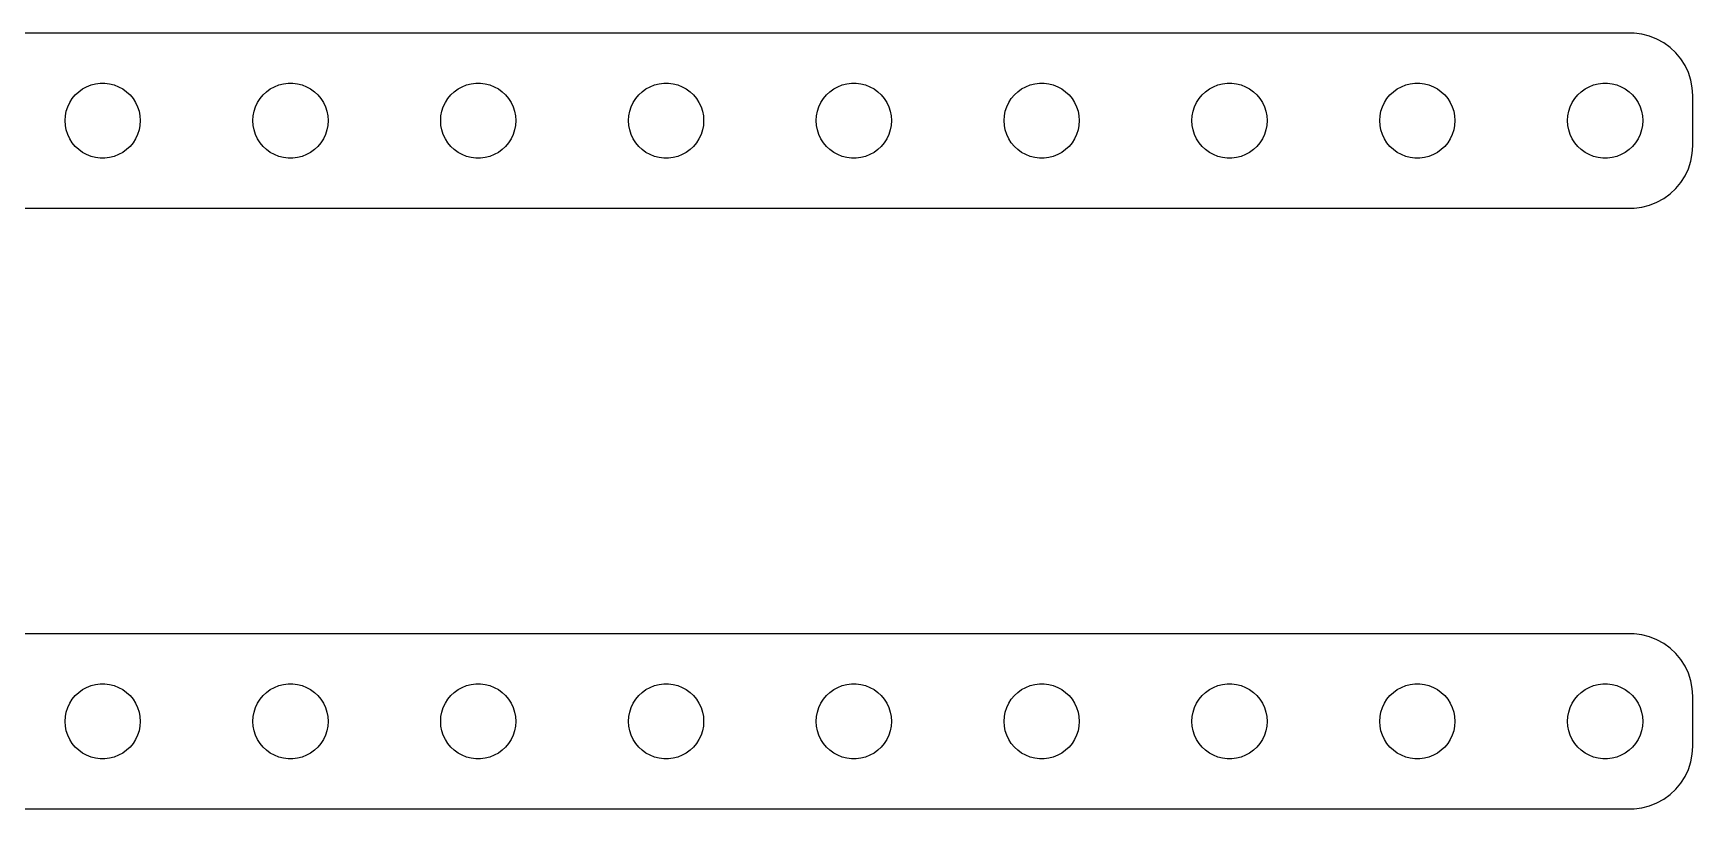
# Model space of a CAD drawing. Header units: metres. Extents: x -127 to 127, y 45 to 75.
# Drawn here: x 61 to 127.2, y 44.5 to 75.5 of the extents above; entities that cross this region are included whole.
import ezdxf

# ---------------------------------------------------------------- set-up
doc = ezdxf.new("R2010")
doc.units = ezdxf.units.M

msp = doc.modelspace()

# ---------------------------------------------------------------- linework, layer by layer
for p, q in [((124.907, 75.4951), (-124.907, 75.4951)), ((125.218, 75.4557), (124.907, 75.4951)), ((125.523, 75.3776), (125.218, 75.4557)), ((125.814, 75.2621), (125.523, 75.3776)), ((126.09, 75.1108), (125.814, 75.2621)), ((126.344, 74.9263), (126.09, 75.1108)), ((126.572, 74.7114), (126.344, 74.9263)), ((126.773, 74.4695), (126.572, 74.7114)), ((126.941, 74.2044), (126.773, 74.4695)), ((127.074, 73.9203), (126.941, 74.2044)), ((127.171, 73.6217), (127.074, 73.9203)), ((127.23, 73.3133), (127.171, 73.6217)), ((62.5365, 72.8817), (62.6565, 73.0268)), ((62.6565, 73.0268), (62.7939, 73.1558)), ((62.7939, 73.1558), (62.9463, 73.2665)), ((62.9463, 73.2665), (63.1113, 73.3572)), ((63.1113, 73.3572), (63.2865, 73.4266)), ((63.2865, 73.4266), (63.4689, 73.4734)), ((63.4689, 73.4734), (63.6558, 73.497)), ((63.6558, 73.497), (63.8442, 73.497)), ((63.8442, 73.497), (64.0311, 73.4734)), ((64.0311, 73.4734), (64.2135, 73.4266)), ((64.2135, 73.4266), (64.3887, 73.3572)), ((64.3887, 73.3572), (64.5537, 73.2665)), ((64.5537, 73.2665), (64.7061, 73.1558)), ((64.7061, 73.1558), (64.8434, 73.0268)), ((64.8434, 73.0268), (64.9635, 72.8817)), ((70.0365, 72.8817), (70.1565, 73.0268)), ((70.1565, 73.0268), (70.2939, 73.1558)), ((70.2939, 73.1558), (70.4463, 73.2665)), ((70.4463, 73.2665), (70.6113, 73.3572)), ((70.6113, 73.3572), (70.7865, 73.4266)), ((70.7865, 73.4266), (70.9689, 73.4734)), ((70.9689, 73.4734), (71.1558, 73.497)), ((71.1558, 73.497), (71.3442, 73.497)), ((71.3442, 73.497), (71.5311, 73.4734)), ((71.5311, 73.4734), (71.7135, 73.4266)), ((71.7135, 73.4266), (71.8887, 73.3572)), ((71.8887, 73.3572), (72.0537, 73.2665)), ((72.0537, 73.2665), (72.2061, 73.1558)), ((72.2061, 73.1558), (72.3434, 73.0268)), ((72.3434, 73.0268), (72.4635, 72.8817)), ((77.5365, 72.8817), (77.6565, 73.0268)), ((77.6565, 73.0268), (77.7939, 73.1558)), ((77.7939, 73.1558), (77.9463, 73.2665)), ((77.9463, 73.2665), (78.1113, 73.3572)), ((78.1113, 73.3572), (78.2865, 73.4266)), ((78.2865, 73.4266), (78.4689, 73.4734)), ((78.4689, 73.4734), (78.6558, 73.497)), ((78.6558, 73.497), (78.8442, 73.497)), ((78.8442, 73.497), (79.0311, 73.4734)), ((79.0311, 73.4734), (79.2135, 73.4266)), ((79.2135, 73.4266), (79.3887, 73.3572)), ((79.3887, 73.3572), (79.5537, 73.2665)), ((79.5537, 73.2665), (79.7061, 73.1558)), ((79.7061, 73.1558), (79.8434, 73.0268)), ((79.8434, 73.0268), (79.9635, 72.8817)), ((85.0365, 72.8817), (85.1565, 73.0268)), ((85.1565, 73.0268), (85.2939, 73.1558)), ((85.2939, 73.1558), (85.4463, 73.2665)), ((85.4463, 73.2665), (85.6113, 73.3572)), ((85.6113, 73.3572), (85.7865, 73.4266)), ((85.7865, 73.4266), (85.9689, 73.4734)), ((85.9689, 73.4734), (86.1558, 73.497)), ((86.1558, 73.497), (86.3442, 73.497)), ((86.3442, 73.497), (86.5311, 73.4734)), ((86.5311, 73.4734), (86.7135, 73.4266)), ((86.7135, 73.4266), (86.8887, 73.3572)), ((86.8887, 73.3572), (87.0537, 73.2665)), ((87.0537, 73.2665), (87.2061, 73.1558)), ((87.2061, 73.1558), (87.3434, 73.0268)), ((87.3434, 73.0268), (87.4635, 72.8817)), ((92.5365, 72.8817), (92.6565, 73.0268)), ((92.6565, 73.0268), (92.7939, 73.1558)), ((92.7939, 73.1558), (92.9463, 73.2665)), ((92.9463, 73.2665), (93.1113, 73.3572)), ((93.1113, 73.3572), (93.2865, 73.4266)), ((93.2865, 73.4266), (93.4689, 73.4734)), ((93.4689, 73.4734), (93.6558, 73.497)), ((93.6558, 73.497), (93.8442, 73.497)), ((93.8442, 73.497), (94.0311, 73.4734)), ((94.0311, 73.4734), (94.2135, 73.4266)), ((94.2135, 73.4266), (94.3887, 73.3572)), ((94.3887, 73.3572), (94.5537, 73.2665)), ((94.5537, 73.2665), (94.7061, 73.1558)), ((94.7061, 73.1558), (94.8434, 73.0268)), ((94.8434, 73.0268), (94.9635, 72.8817)), ((100.036, 72.8817), (100.157, 73.0268)), ((100.157, 73.0268), (100.294, 73.1558)), ((100.294, 73.1558), (100.446, 73.2665)), ((100.446, 73.2665), (100.611, 73.3572)), ((100.611, 73.3572), (100.786, 73.4266)), ((100.786, 73.4266), (100.969, 73.4734)), ((100.969, 73.4734), (101.156, 73.497)), ((101.156, 73.497), (101.344, 73.497)), ((101.344, 73.497), (101.531, 73.4734)), ((101.531, 73.4734), (101.714, 73.4266)), ((101.714, 73.4266), (101.889, 73.3572)), ((101.889, 73.3572), (102.054, 73.2665)), ((102.054, 73.2665), (102.206, 73.1558)), ((102.206, 73.1558), (102.343, 73.0268)), ((102.343, 73.0268), (102.464, 72.8817)), ((107.536, 72.8817), (107.657, 73.0268)), ((107.657, 73.0268), (107.794, 73.1558)), ((107.794, 73.1558), (107.946, 73.2665)), ((107.946, 73.2665), (108.111, 73.3572)), ((108.111, 73.3572), (108.286, 73.4266)), ((108.286, 73.4266), (108.469, 73.4734)), ((108.469, 73.4734), (108.656, 73.497)), ((108.656, 73.497), (108.844, 73.497)), ((108.844, 73.497), (109.031, 73.4734)), ((109.031, 73.4734), (109.214, 73.4266)), ((109.214, 73.4266), (109.389, 73.3572)), ((109.389, 73.3572), (109.554, 73.2665)), ((109.554, 73.2665), (109.706, 73.1558)), ((109.706, 73.1558), (109.843, 73.0268)), ((109.843, 73.0268), (109.964, 72.8817)), ((115.036, 72.8817), (115.157, 73.0268)), ((115.157, 73.0268), (115.294, 73.1558)), ((115.294, 73.1558), (115.446, 73.2665)), ((115.446, 73.2665), (115.611, 73.3572)), ((115.611, 73.3572), (115.786, 73.4266)), ((115.786, 73.4266), (115.969, 73.4734)), ((115.969, 73.4734), (116.156, 73.497)), ((116.156, 73.497), (116.344, 73.497)), ((116.344, 73.497), (116.531, 73.4734)), ((116.531, 73.4734), (116.714, 73.4266)), ((116.714, 73.4266), (116.889, 73.3572)), ((116.889, 73.3572), (117.054, 73.2665)), ((117.054, 73.2665), (117.206, 73.1558)), ((117.206, 73.1558), (117.343, 73.0268)), ((117.343, 73.0268), (117.464, 72.8817)), ((122.536, 72.8817), (122.657, 73.0268)), ((122.657, 73.0268), (122.794, 73.1558)), ((122.794, 73.1558), (122.946, 73.2665)), ((122.946, 73.2665), (123.111, 73.3572)), ((123.111, 73.3572), (123.286, 73.4266)), ((123.286, 73.4266), (123.469, 73.4734)), ((123.469, 73.4734), (123.656, 73.497)), ((123.656, 73.497), (123.844, 73.497)), ((123.844, 73.497), (124.031, 73.4734)), ((124.031, 73.4734), (124.214, 73.4266)), ((124.214, 73.4266), (124.389, 73.3572)), ((124.389, 73.3572), (124.554, 73.2665)), ((124.554, 73.2665), (124.706, 73.1558)), ((124.706, 73.1558), (124.843, 73.0268)), ((124.843, 73.0268), (124.964, 72.8817)), ((127.25, 73), (127.23, 73.3133)), ((127.25, 71), (127.25, 73)), ((62.2618, 72.188), (62.2971, 72.373)), ((62.2971, 72.373), (62.3553, 72.5522)), ((62.3553, 72.5522), (62.4355, 72.7226)), ((62.4355, 72.7226), (62.5365, 72.8817)), ((64.9635, 72.8817), (65.0645, 72.7226)), ((65.0645, 72.7226), (65.1447, 72.5522)), ((65.1447, 72.5522), (65.2029, 72.373)), ((65.2029, 72.373), (65.2382, 72.188)), ((69.7618, 72.188), (69.7971, 72.373)), ((69.7971, 72.373), (69.8553, 72.5522)), ((69.8553, 72.5522), (69.9355, 72.7226)), ((69.9355, 72.7226), (70.0365, 72.8817)), ((72.4635, 72.8817), (72.5645, 72.7226)), ((72.5645, 72.7226), (72.6447, 72.5522)), ((72.6447, 72.5522), (72.7029, 72.373)), ((72.7029, 72.373), (72.7382, 72.188)), ((77.2618, 72.188), (77.2971, 72.373)), ((77.2971, 72.373), (77.3553, 72.5522)), ((77.3553, 72.5522), (77.4355, 72.7226)), ((77.4355, 72.7226), (77.5365, 72.8817)), ((79.9635, 72.8817), (80.0645, 72.7226)), ((80.0645, 72.7226), (80.1447, 72.5522)), ((80.1447, 72.5522), (80.2029, 72.373)), ((80.2029, 72.373), (80.2382, 72.188)), ((84.7618, 72.188), (84.7971, 72.373)), ((84.7971, 72.373), (84.8553, 72.5522)), ((84.8553, 72.5522), (84.9355, 72.7226)), ((84.9355, 72.7226), (85.0365, 72.8817)), ((87.4635, 72.8817), (87.5645, 72.7226)), ((87.5645, 72.7226), (87.6447, 72.5522)), ((87.6447, 72.5522), (87.7029, 72.373)), ((87.7029, 72.373), (87.7382, 72.188)), ((92.2618, 72.188), (92.2971, 72.373)), ((92.2971, 72.373), (92.3553, 72.5522)), ((92.3553, 72.5522), (92.4355, 72.7226)), ((92.4355, 72.7226), (92.5365, 72.8817)), ((94.9635, 72.8817), (95.0645, 72.7226)), ((95.0645, 72.7226), (95.1447, 72.5522)), ((95.1447, 72.5522), (95.2029, 72.373)), ((95.2029, 72.373), (95.2382, 72.188)), ((99.7618, 72.188), (99.7971, 72.373)), ((99.7971, 72.373), (99.8553, 72.5522)), ((99.8553, 72.5522), (99.9355, 72.7226)), ((99.9355, 72.7226), (100.036, 72.8817)), ((102.464, 72.8817), (102.564, 72.7226)), ((102.564, 72.7226), (102.645, 72.5522)), ((102.645, 72.5522), (102.703, 72.373)), ((102.703, 72.373), (102.738, 72.188)), ((107.262, 72.188), (107.297, 72.373)), ((107.297, 72.373), (107.355, 72.5522)), ((107.355, 72.5522), (107.436, 72.7226)), ((107.436, 72.7226), (107.536, 72.8817)), ((109.964, 72.8817), (110.064, 72.7226)), ((110.064, 72.7226), (110.145, 72.5522)), ((110.145, 72.5522), (110.203, 72.373)), ((110.203, 72.373), (110.238, 72.188)), ((114.762, 72.188), (114.797, 72.373)), ((114.797, 72.373), (114.855, 72.5522)), ((114.855, 72.5522), (114.936, 72.7226)), ((114.936, 72.7226), (115.036, 72.8817)), ((117.464, 72.8817), (117.564, 72.7226)), ((117.564, 72.7226), (117.645, 72.5522)), ((117.645, 72.5522), (117.703, 72.373)), ((117.703, 72.373), (117.738, 72.188)), ((122.262, 72.188), (122.297, 72.373)), ((122.297, 72.373), (122.355, 72.5522)), ((122.355, 72.5522), (122.436, 72.7226)), ((122.436, 72.7226), (122.536, 72.8817)), ((124.964, 72.8817), (125.064, 72.7226)), ((125.064, 72.7226), (125.145, 72.5522)), ((125.145, 72.5522), (125.203, 72.373)), ((125.203, 72.373), (125.238, 72.188)), ((62.25, 72), (62.2618, 72.188)), ((62.2618, 71.812), (62.25, 72)), ((62.2971, 71.627), (62.2618, 71.812)), ((62.3553, 71.4478), (62.2971, 71.627)), ((65.2029, 71.627), (65.1447, 71.4478)), ((65.2382, 71.812), (65.2029, 71.627)), ((65.2382, 72.188), (65.25, 72)), ((65.25, 72), (65.2382, 71.812)), ((69.75, 72), (69.7618, 72.188)), ((69.7618, 71.812), (69.75, 72)), ((69.7971, 71.627), (69.7618, 71.812)), ((69.8553, 71.4478), (69.7971, 71.627)), ((72.7029, 71.627), (72.6447, 71.4478)), ((72.7382, 71.812), (72.7029, 71.627)), ((72.7382, 72.188), (72.75, 72)), ((72.75, 72), (72.7382, 71.812)), ((77.25, 72), (77.2618, 72.188)), ((77.2618, 71.812), (77.25, 72)), ((77.2971, 71.627), (77.2618, 71.812)), ((77.3553, 71.4478), (77.2971, 71.627)), ((80.2029, 71.627), (80.1447, 71.4478)), ((80.2382, 71.812), (80.2029, 71.627)), ((80.2382, 72.188), (80.25, 72)), ((80.25, 72), (80.2382, 71.812)), ((84.75, 72), (84.7618, 72.188)), ((84.7618, 71.812), (84.75, 72)), ((84.7971, 71.627), (84.7618, 71.812)), ((84.8553, 71.4478), (84.7971, 71.627)), ((87.7029, 71.627), (87.6447, 71.4478)), ((87.7382, 71.812), (87.7029, 71.627)), ((87.7382, 72.188), (87.75, 72)), ((87.75, 72), (87.7382, 71.812)), ((92.25, 72), (92.2618, 72.188)), ((92.2618, 71.812), (92.25, 72)), ((92.2971, 71.627), (92.2618, 71.812)), ((92.3553, 71.4478), (92.2971, 71.627)), ((95.2029, 71.627), (95.1447, 71.4478)), ((95.2382, 71.812), (95.2029, 71.627)), ((95.2382, 72.188), (95.25, 72)), ((95.25, 72), (95.2382, 71.812)), ((99.75, 72), (99.7618, 72.188)), ((99.7618, 71.812), (99.75, 72)), ((99.7971, 71.627), (99.7618, 71.812)), ((99.8553, 71.4478), (99.7971, 71.627)), ((102.703, 71.627), (102.645, 71.4478)), ((102.738, 71.812), (102.703, 71.627)), ((102.738, 72.188), (102.75, 72)), ((102.75, 72), (102.738, 71.812)), ((107.25, 72), (107.262, 72.188)), ((107.262, 71.812), (107.25, 72)), ((107.297, 71.627), (107.262, 71.812)), ((107.355, 71.4478), (107.297, 71.627)), ((110.203, 71.627), (110.145, 71.4478)), ((110.238, 71.812), (110.203, 71.627)), ((110.238, 72.188), (110.25, 72)), ((110.25, 72), (110.238, 71.812)), ((114.75, 72), (114.762, 72.188)), ((114.762, 71.812), (114.75, 72)), ((114.797, 71.627), (114.762, 71.812)), ((114.855, 71.4478), (114.797, 71.627)), ((117.703, 71.627), (117.645, 71.4478)), ((117.738, 71.812), (117.703, 71.627)), ((117.738, 72.188), (117.75, 72)), ((117.75, 72), (117.738, 71.812)), ((122.25, 72), (122.262, 72.188)), ((122.262, 71.812), (122.25, 72)), ((122.297, 71.627), (122.262, 71.812)), ((122.355, 71.4478), (122.297, 71.627)), ((125.203, 71.627), (125.145, 71.4478)), ((125.238, 71.812), (125.203, 71.627)), ((125.238, 72.188), (125.25, 72)), ((125.25, 72), (125.238, 71.812)), ((62.4355, 71.2774), (62.3553, 71.4478)), ((62.5365, 71.1183), (62.4355, 71.2774)), ((62.6565, 70.9732), (62.5365, 71.1183)), ((62.7939, 70.8442), (62.6565, 70.9732)), ((64.8434, 70.9732), (64.7061, 70.8442)), ((64.9635, 71.1183), (64.8434, 70.9732)), ((65.0645, 71.2774), (64.9635, 71.1183)), ((65.1447, 71.4478), (65.0645, 71.2774)), ((69.9355, 71.2774), (69.8553, 71.4478)), ((70.0365, 71.1183), (69.9355, 71.2774)), ((70.1565, 70.9732), (70.0365, 71.1183)), ((70.2939, 70.8442), (70.1565, 70.9732)), ((72.3434, 70.9732), (72.2061, 70.8442)), ((72.4635, 71.1183), (72.3434, 70.9732)), ((72.5645, 71.2774), (72.4635, 71.1183)), ((72.6447, 71.4478), (72.5645, 71.2774)), ((77.4355, 71.2774), (77.3553, 71.4478)), ((77.5365, 71.1183), (77.4355, 71.2774)), ((77.6565, 70.9732), (77.5365, 71.1183)), ((77.7939, 70.8442), (77.6565, 70.9732)), ((79.8434, 70.9732), (79.7061, 70.8442)), ((79.9635, 71.1183), (79.8434, 70.9732)), ((80.0645, 71.2774), (79.9635, 71.1183)), ((80.1447, 71.4478), (80.0645, 71.2774)), ((84.9355, 71.2774), (84.8553, 71.4478)), ((85.0365, 71.1183), (84.9355, 71.2774)), ((85.1565, 70.9732), (85.0365, 71.1183)), ((85.2939, 70.8442), (85.1565, 70.9732)), ((87.3434, 70.9732), (87.2061, 70.8442)), ((87.4635, 71.1183), (87.3434, 70.9732)), ((87.5645, 71.2774), (87.4635, 71.1183)), ((87.6447, 71.4478), (87.5645, 71.2774)), ((92.4355, 71.2774), (92.3553, 71.4478)), ((92.5365, 71.1183), (92.4355, 71.2774)), ((92.6565, 70.9732), (92.5365, 71.1183)), ((92.7939, 70.8442), (92.6565, 70.9732)), ((94.8434, 70.9732), (94.7061, 70.8442)), ((94.9635, 71.1183), (94.8434, 70.9732)), ((95.0645, 71.2774), (94.9635, 71.1183)), ((95.1447, 71.4478), (95.0645, 71.2774)), ((99.9355, 71.2774), (99.8553, 71.4478)), ((100.036, 71.1183), (99.9355, 71.2774)), ((100.157, 70.9732), (100.036, 71.1183)), ((100.294, 70.8442), (100.157, 70.9732)), ((102.343, 70.9732), (102.206, 70.8442)), ((102.464, 71.1183), (102.343, 70.9732)), ((102.564, 71.2774), (102.464, 71.1183)), ((102.645, 71.4478), (102.564, 71.2774)), ((107.436, 71.2774), (107.355, 71.4478)), ((107.536, 71.1183), (107.436, 71.2774)), ((107.657, 70.9732), (107.536, 71.1183)), ((107.794, 70.8442), (107.657, 70.9732)), ((109.843, 70.9732), (109.706, 70.8442)), ((109.964, 71.1183), (109.843, 70.9732)), ((110.064, 71.2774), (109.964, 71.1183)), ((110.145, 71.4478), (110.064, 71.2774)), ((114.936, 71.2774), (114.855, 71.4478)), ((115.036, 71.1183), (114.936, 71.2774)), ((115.157, 70.9732), (115.036, 71.1183)), ((115.294, 70.8442), (115.157, 70.9732)), ((117.343, 70.9732), (117.206, 70.8442)), ((117.464, 71.1183), (117.343, 70.9732)), ((117.564, 71.2774), (117.464, 71.1183)), ((117.645, 71.4478), (117.564, 71.2774)), ((122.436, 71.2774), (122.355, 71.4478)), ((122.536, 71.1183), (122.436, 71.2774)), ((122.657, 70.9732), (122.536, 71.1183)), ((122.794, 70.8442), (122.657, 70.9732)), ((124.843, 70.9732), (124.706, 70.8442)), ((124.964, 71.1183), (124.843, 70.9732)), ((125.064, 71.2774), (124.964, 71.1183)), ((125.145, 71.4478), (125.064, 71.2774)), ((127.23, 70.6867), (127.25, 71)), ((62.9463, 70.7335), (62.7939, 70.8442)), ((63.1113, 70.6428), (62.9463, 70.7335)), ((63.2865, 70.5734), (63.1113, 70.6428)), ((63.4689, 70.5266), (63.2865, 70.5734)), ((63.6558, 70.503), (63.4689, 70.5266)), ((63.8442, 70.503), (63.6558, 70.503)), ((64.0311, 70.5266), (63.8442, 70.503)), ((64.2135, 70.5734), (64.0311, 70.5266)), ((64.3887, 70.6428), (64.2135, 70.5734)), ((64.5537, 70.7335), (64.3887, 70.6428)), ((64.7061, 70.8442), (64.5537, 70.7335)), ((70.4463, 70.7335), (70.2939, 70.8442)), ((70.6113, 70.6428), (70.4463, 70.7335)), ((70.7865, 70.5734), (70.6113, 70.6428)), ((70.9689, 70.5266), (70.7865, 70.5734)), ((71.1558, 70.503), (70.9689, 70.5266)), ((71.3442, 70.503), (71.1558, 70.503)), ((71.5311, 70.5266), (71.3442, 70.503)), ((71.7135, 70.5734), (71.5311, 70.5266)), ((71.8887, 70.6428), (71.7135, 70.5734)), ((72.0537, 70.7335), (71.8887, 70.6428)), ((72.2061, 70.8442), (72.0537, 70.7335)), ((77.9463, 70.7335), (77.7939, 70.8442)), ((78.1113, 70.6428), (77.9463, 70.7335)), ((78.2865, 70.5734), (78.1113, 70.6428)), ((78.4689, 70.5266), (78.2865, 70.5734)), ((78.6558, 70.503), (78.4689, 70.5266)), ((78.8442, 70.503), (78.6558, 70.503)), ((79.0311, 70.5266), (78.8442, 70.503)), ((79.2135, 70.5734), (79.0311, 70.5266)), ((79.3887, 70.6428), (79.2135, 70.5734)), ((79.5537, 70.7335), (79.3887, 70.6428)), ((79.7061, 70.8442), (79.5537, 70.7335)), ((85.4463, 70.7335), (85.2939, 70.8442)), ((85.6113, 70.6428), (85.4463, 70.7335)), ((85.7865, 70.5734), (85.6113, 70.6428)), ((85.9689, 70.5266), (85.7865, 70.5734)), ((86.1558, 70.503), (85.9689, 70.5266)), ((86.3442, 70.503), (86.1558, 70.503)), ((86.5311, 70.5266), (86.3442, 70.503)), ((86.7135, 70.5734), (86.5311, 70.5266)), ((86.8887, 70.6428), (86.7135, 70.5734)), ((87.0537, 70.7335), (86.8887, 70.6428)), ((87.2061, 70.8442), (87.0537, 70.7335)), ((92.9463, 70.7335), (92.7939, 70.8442)), ((93.1113, 70.6428), (92.9463, 70.7335)), ((93.2865, 70.5734), (93.1113, 70.6428)), ((93.4689, 70.5266), (93.2865, 70.5734)), ((93.6558, 70.503), (93.4689, 70.5266)), ((93.8442, 70.503), (93.6558, 70.503)), ((94.0311, 70.5266), (93.8442, 70.503)), ((94.2135, 70.5734), (94.0311, 70.5266)), ((94.3887, 70.6428), (94.2135, 70.5734)), ((94.5537, 70.7335), (94.3887, 70.6428)), ((94.7061, 70.8442), (94.5537, 70.7335)), ((100.446, 70.7335), (100.294, 70.8442)), ((100.611, 70.6428), (100.446, 70.7335)), ((100.786, 70.5734), (100.611, 70.6428)), ((100.969, 70.5266), (100.786, 70.5734)), ((101.156, 70.503), (100.969, 70.5266)), ((101.344, 70.503), (101.156, 70.503)), ((101.531, 70.5266), (101.344, 70.503)), ((101.714, 70.5734), (101.531, 70.5266)), ((101.889, 70.6428), (101.714, 70.5734)), ((102.054, 70.7335), (101.889, 70.6428)), ((102.206, 70.8442), (102.054, 70.7335)), ((107.946, 70.7335), (107.794, 70.8442)), ((108.111, 70.6428), (107.946, 70.7335)), ((108.286, 70.5734), (108.111, 70.6428)), ((108.469, 70.5266), (108.286, 70.5734)), ((108.656, 70.503), (108.469, 70.5266)), ((108.844, 70.503), (108.656, 70.503)), ((109.031, 70.5266), (108.844, 70.503)), ((109.214, 70.5734), (109.031, 70.5266)), ((109.389, 70.6428), (109.214, 70.5734)), ((109.554, 70.7335), (109.389, 70.6428)), ((109.706, 70.8442), (109.554, 70.7335)), ((115.446, 70.7335), (115.294, 70.8442)), ((115.611, 70.6428), (115.446, 70.7335)), ((115.786, 70.5734), (115.611, 70.6428)), ((115.969, 70.5266), (115.786, 70.5734)), ((116.156, 70.503), (115.969, 70.5266)), ((116.344, 70.503), (116.156, 70.503)), ((116.531, 70.5266), (116.344, 70.503)), ((116.714, 70.5734), (116.531, 70.5266)), ((116.889, 70.6428), (116.714, 70.5734)), ((117.054, 70.7335), (116.889, 70.6428)), ((117.206, 70.8442), (117.054, 70.7335)), ((122.946, 70.7335), (122.794, 70.8442)), ((123.111, 70.6428), (122.946, 70.7335)), ((123.286, 70.5734), (123.111, 70.6428)), ((123.469, 70.5266), (123.286, 70.5734)), ((123.656, 70.503), (123.469, 70.5266)), ((123.844, 70.503), (123.656, 70.503)), ((124.031, 70.5266), (123.844, 70.503)), ((124.214, 70.5734), (124.031, 70.5266)), ((124.389, 70.6428), (124.214, 70.5734)), ((124.554, 70.7335), (124.389, 70.6428)), ((124.706, 70.8442), (124.554, 70.7335)), ((127.074, 70.0797), (127.171, 70.3783)), ((127.171, 70.3783), (127.23, 70.6867)), ((126.773, 69.5305), (126.941, 69.7956)), ((126.941, 69.7956), (127.074, 70.0797)), ((126.09, 68.8892), (126.344, 69.0737)), ((126.344, 69.0737), (126.572, 69.2886)), ((126.572, 69.2886), (126.773, 69.5305)), ((-124.907, 68.5049), (124.907, 68.5049)), ((124.907, 68.5049), (125.218, 68.5443)), ((125.218, 68.5443), (125.523, 68.6224)), ((125.523, 68.6224), (125.814, 68.7379)), ((125.814, 68.7379), (126.09, 68.8892)), ((124.907, 51.4951), (-124.907, 51.4951)), ((125.218, 51.4557), (124.907, 51.4951)), ((125.523, 51.3776), (125.218, 51.4557)), ((125.814, 51.2621), (125.523, 51.3776)), ((126.09, 51.1108), (125.814, 51.2621)), ((126.344, 50.9263), (126.09, 51.1108)), ((126.572, 50.7114), (126.344, 50.9263)), ((126.773, 50.4695), (126.572, 50.7114)), ((126.941, 50.2044), (126.773, 50.4695)), ((127.074, 49.9203), (126.941, 50.2044)), ((127.171, 49.6217), (127.074, 49.9203)), ((62.6565, 49.0268), (62.7939, 49.1558)), ((62.7939, 49.1558), (62.9463, 49.2665)), ((62.9463, 49.2665), (63.1113, 49.3572)), ((63.1113, 49.3572), (63.2865, 49.4266)), ((63.2865, 49.4266), (63.4689, 49.4734)), ((63.4689, 49.4734), (63.6558, 49.497)), ((63.6558, 49.497), (63.8442, 49.497)), ((63.8442, 49.497), (64.0311, 49.4734)), ((64.0311, 49.4734), (64.2135, 49.4266)), ((64.2135, 49.4266), (64.3887, 49.3572)), ((64.3887, 49.3572), (64.5537, 49.2665)), ((64.5537, 49.2665), (64.7061, 49.1558)), ((64.7061, 49.1558), (64.8434, 49.0268)), ((70.1565, 49.0268), (70.2939, 49.1558)), ((70.2939, 49.1558), (70.4463, 49.2665)), ((70.4463, 49.2665), (70.6113, 49.3572)), ((70.6113, 49.3572), (70.7865, 49.4266)), ((70.7865, 49.4266), (70.9689, 49.4734)), ((70.9689, 49.4734), (71.1558, 49.497)), ((71.1558, 49.497), (71.3442, 49.497)), ((71.3442, 49.497), (71.5311, 49.4734)), ((71.5311, 49.4734), (71.7135, 49.4266)), ((71.7135, 49.4266), (71.8887, 49.3572)), ((71.8887, 49.3572), (72.0537, 49.2665)), ((72.0537, 49.2665), (72.2061, 49.1558)), ((72.2061, 49.1558), (72.3434, 49.0268)), ((77.6565, 49.0268), (77.7939, 49.1558)), ((77.7939, 49.1558), (77.9463, 49.2665)), ((77.9463, 49.2665), (78.1113, 49.3572)), ((78.1113, 49.3572), (78.2865, 49.4266)), ((78.2865, 49.4266), (78.4689, 49.4734)), ((78.4689, 49.4734), (78.6558, 49.497)), ((78.6558, 49.497), (78.8442, 49.497)), ((78.8442, 49.497), (79.0311, 49.4734)), ((79.0311, 49.4734), (79.2135, 49.4266)), ((79.2135, 49.4266), (79.3887, 49.3572)), ((79.3887, 49.3572), (79.5537, 49.2665)), ((79.5537, 49.2665), (79.7061, 49.1558)), ((79.7061, 49.1558), (79.8434, 49.0268)), ((85.1565, 49.0268), (85.2939, 49.1558)), ((85.2939, 49.1558), (85.4463, 49.2665)), ((85.4463, 49.2665), (85.6113, 49.3572)), ((85.6113, 49.3572), (85.7865, 49.4266)), ((85.7865, 49.4266), (85.9689, 49.4734)), ((85.9689, 49.4734), (86.1558, 49.497)), ((86.1558, 49.497), (86.3442, 49.497)), ((86.3442, 49.497), (86.5311, 49.4734)), ((86.5311, 49.4734), (86.7135, 49.4266)), ((86.7135, 49.4266), (86.8887, 49.3572)), ((86.8887, 49.3572), (87.0537, 49.2665)), ((87.0537, 49.2665), (87.2061, 49.1558)), ((87.2061, 49.1558), (87.3434, 49.0268)), ((92.6565, 49.0268), (92.7939, 49.1558)), ((92.7939, 49.1558), (92.9463, 49.2665)), ((92.9463, 49.2665), (93.1113, 49.3572)), ((93.1113, 49.3572), (93.2865, 49.4266)), ((93.2865, 49.4266), (93.4689, 49.4734)), ((93.4689, 49.4734), (93.6558, 49.497)), ((93.6558, 49.497), (93.8442, 49.497)), ((93.8442, 49.497), (94.0311, 49.4734)), ((94.0311, 49.4734), (94.2135, 49.4266)), ((94.2135, 49.4266), (94.3887, 49.3572)), ((94.3887, 49.3572), (94.5537, 49.2665)), ((94.5537, 49.2665), (94.7061, 49.1558)), ((94.7061, 49.1558), (94.8434, 49.0268)), ((100.157, 49.0268), (100.294, 49.1558)), ((100.294, 49.1558), (100.446, 49.2665)), ((100.446, 49.2665), (100.611, 49.3572)), ((100.611, 49.3572), (100.786, 49.4266)), ((100.786, 49.4266), (100.969, 49.4734)), ((100.969, 49.4734), (101.156, 49.497)), ((101.156, 49.497), (101.344, 49.497)), ((101.344, 49.497), (101.531, 49.4734)), ((101.531, 49.4734), (101.714, 49.4266)), ((101.714, 49.4266), (101.889, 49.3572)), ((101.889, 49.3572), (102.054, 49.2665)), ((102.054, 49.2665), (102.206, 49.1558)), ((102.206, 49.1558), (102.343, 49.0268)), ((107.657, 49.0268), (107.794, 49.1558)), ((107.794, 49.1558), (107.946, 49.2665)), ((107.946, 49.2665), (108.111, 49.3572)), ((108.111, 49.3572), (108.286, 49.4266)), ((108.286, 49.4266), (108.469, 49.4734)), ((108.469, 49.4734), (108.656, 49.497)), ((108.656, 49.497), (108.844, 49.497)), ((108.844, 49.497), (109.031, 49.4734)), ((109.031, 49.4734), (109.214, 49.4266)), ((109.214, 49.4266), (109.389, 49.3572)), ((109.389, 49.3572), (109.554, 49.2665)), ((109.554, 49.2665), (109.706, 49.1558)), ((109.706, 49.1558), (109.843, 49.0268)), ((115.157, 49.0268), (115.294, 49.1558)), ((115.294, 49.1558), (115.446, 49.2665)), ((115.446, 49.2665), (115.611, 49.3572)), ((115.611, 49.3572), (115.786, 49.4266)), ((115.786, 49.4266), (115.969, 49.4734)), ((115.969, 49.4734), (116.156, 49.497)), ((116.156, 49.497), (116.344, 49.497)), ((116.344, 49.497), (116.531, 49.4734)), ((116.531, 49.4734), (116.714, 49.4266)), ((116.714, 49.4266), (116.889, 49.3572)), ((116.889, 49.3572), (117.054, 49.2665)), ((117.054, 49.2665), (117.206, 49.1558)), ((117.206, 49.1558), (117.343, 49.0268)), ((122.657, 49.0268), (122.794, 49.1558)), ((122.794, 49.1558), (122.946, 49.2665)), ((122.946, 49.2665), (123.111, 49.3572)), ((123.111, 49.3572), (123.286, 49.4266)), ((123.286, 49.4266), (123.469, 49.4734)), ((123.469, 49.4734), (123.656, 49.497)), ((123.656, 49.497), (123.844, 49.497)), ((123.844, 49.497), (124.031, 49.4734)), ((124.031, 49.4734), (124.214, 49.4266)), ((124.214, 49.4266), (124.389, 49.3572)), ((124.389, 49.3572), (124.554, 49.2665)), ((124.554, 49.2665), (124.706, 49.1558)), ((124.706, 49.1558), (124.843, 49.0268)), ((127.23, 49.3133), (127.171, 49.6217)), ((127.25, 49), (127.23, 49.3133)), ((62.2971, 48.373), (62.3553, 48.5522)), ((62.3553, 48.5522), (62.4355, 48.7226)), ((62.4355, 48.7226), (62.5365, 48.8817)), ((62.5365, 48.8817), (62.6565, 49.0268)), ((64.8434, 49.0268), (64.9635, 48.8817)), ((64.9635, 48.8817), (65.0645, 48.7226)), ((65.0645, 48.7226), (65.1447, 48.5522)), ((65.1447, 48.5522), (65.2029, 48.373)), ((69.7971, 48.373), (69.8553, 48.5522)), ((69.8553, 48.5522), (69.9355, 48.7226)), ((69.9355, 48.7226), (70.0365, 48.8817)), ((70.0365, 48.8817), (70.1565, 49.0268)), ((72.3434, 49.0268), (72.4635, 48.8817)), ((72.4635, 48.8817), (72.5645, 48.7226)), ((72.5645, 48.7226), (72.6447, 48.5522)), ((72.6447, 48.5522), (72.7029, 48.373)), ((77.2971, 48.373), (77.3553, 48.5522)), ((77.3553, 48.5522), (77.4355, 48.7226)), ((77.4355, 48.7226), (77.5365, 48.8817)), ((77.5365, 48.8817), (77.6565, 49.0268)), ((79.8434, 49.0268), (79.9635, 48.8817)), ((79.9635, 48.8817), (80.0645, 48.7226)), ((80.0645, 48.7226), (80.1447, 48.5522)), ((80.1447, 48.5522), (80.2029, 48.373)), ((84.7971, 48.373), (84.8553, 48.5522)), ((84.8553, 48.5522), (84.9355, 48.7226)), ((84.9355, 48.7226), (85.0365, 48.8817)), ((85.0365, 48.8817), (85.1565, 49.0268)), ((87.3434, 49.0268), (87.4635, 48.8817)), ((87.4635, 48.8817), (87.5645, 48.7226)), ((87.5645, 48.7226), (87.6447, 48.5522)), ((87.6447, 48.5522), (87.7029, 48.373)), ((92.2971, 48.373), (92.3553, 48.5522)), ((92.3553, 48.5522), (92.4355, 48.7226)), ((92.4355, 48.7226), (92.5365, 48.8817)), ((92.5365, 48.8817), (92.6565, 49.0268)), ((94.8434, 49.0268), (94.9635, 48.8817)), ((94.9635, 48.8817), (95.0645, 48.7226)), ((95.0645, 48.7226), (95.1447, 48.5522)), ((95.1447, 48.5522), (95.2029, 48.373)), ((99.7971, 48.373), (99.8553, 48.5522)), ((99.8553, 48.5522), (99.9355, 48.7226)), ((99.9355, 48.7226), (100.036, 48.8817)), ((100.036, 48.8817), (100.157, 49.0268)), ((102.343, 49.0268), (102.464, 48.8817)), ((102.464, 48.8817), (102.564, 48.7226)), ((102.564, 48.7226), (102.645, 48.5522)), ((102.645, 48.5522), (102.703, 48.373)), ((107.297, 48.373), (107.355, 48.5522)), ((107.355, 48.5522), (107.436, 48.7226)), ((107.436, 48.7226), (107.536, 48.8817)), ((107.536, 48.8817), (107.657, 49.0268)), ((109.843, 49.0268), (109.964, 48.8817)), ((109.964, 48.8817), (110.064, 48.7226)), ((110.064, 48.7226), (110.145, 48.5522)), ((110.145, 48.5522), (110.203, 48.373)), ((114.797, 48.373), (114.855, 48.5522)), ((114.855, 48.5522), (114.936, 48.7226)), ((114.936, 48.7226), (115.036, 48.8817)), ((115.036, 48.8817), (115.157, 49.0268)), ((117.343, 49.0268), (117.464, 48.8817)), ((117.464, 48.8817), (117.564, 48.7226)), ((117.564, 48.7226), (117.645, 48.5522)), ((117.645, 48.5522), (117.703, 48.373)), ((122.297, 48.373), (122.355, 48.5522)), ((122.355, 48.5522), (122.436, 48.7226)), ((122.436, 48.7226), (122.536, 48.8817)), ((122.536, 48.8817), (122.657, 49.0268)), ((124.843, 49.0268), (124.964, 48.8817)), ((124.964, 48.8817), (125.064, 48.7226)), ((125.064, 48.7226), (125.145, 48.5522)), ((125.145, 48.5522), (125.203, 48.373)), ((127.25, 47), (127.25, 49)), ((62.25, 48), (62.2618, 48.188)), ((62.2618, 47.812), (62.25, 48)), ((62.2618, 48.188), (62.2971, 48.373)), ((62.2971, 47.627), (62.2618, 47.812)), ((65.2029, 48.373), (65.2382, 48.188)), ((65.2382, 47.812), (65.2029, 47.627)), ((65.2382, 48.188), (65.25, 48)), ((65.25, 48), (65.2382, 47.812)), ((69.75, 48), (69.7618, 48.188)), ((69.7618, 47.812), (69.75, 48)), ((69.7618, 48.188), (69.7971, 48.373)), ((69.7971, 47.627), (69.7618, 47.812)), ((72.7029, 48.373), (72.7382, 48.188)), ((72.7382, 47.812), (72.7029, 47.627)), ((72.7382, 48.188), (72.75, 48)), ((72.75, 48), (72.7382, 47.812)), ((77.25, 48), (77.2618, 48.188)), ((77.2618, 47.812), (77.25, 48)), ((77.2618, 48.188), (77.2971, 48.373)), ((77.2971, 47.627), (77.2618, 47.812)), ((80.2029, 48.373), (80.2382, 48.188)), ((80.2382, 47.812), (80.2029, 47.627)), ((80.2382, 48.188), (80.25, 48)), ((80.25, 48), (80.2382, 47.812)), ((84.75, 48), (84.7618, 48.188)), ((84.7618, 47.812), (84.75, 48)), ((84.7618, 48.188), (84.7971, 48.373)), ((84.7971, 47.627), (84.7618, 47.812)), ((87.7029, 48.373), (87.7382, 48.188)), ((87.7382, 47.812), (87.7029, 47.627)), ((87.7382, 48.188), (87.75, 48)), ((87.75, 48), (87.7382, 47.812)), ((92.25, 48), (92.2618, 48.188)), ((92.2618, 47.812), (92.25, 48)), ((92.2618, 48.188), (92.2971, 48.373)), ((92.2971, 47.627), (92.2618, 47.812)), ((95.2029, 48.373), (95.2382, 48.188)), ((95.2382, 47.812), (95.2029, 47.627)), ((95.2382, 48.188), (95.25, 48)), ((95.25, 48), (95.2382, 47.812)), ((99.75, 48), (99.7618, 48.188)), ((99.7618, 47.812), (99.75, 48)), ((99.7618, 48.188), (99.7971, 48.373)), ((99.7971, 47.627), (99.7618, 47.812)), ((102.703, 48.373), (102.738, 48.188)), ((102.738, 47.812), (102.703, 47.627)), ((102.738, 48.188), (102.75, 48)), ((102.75, 48), (102.738, 47.812)), ((107.25, 48), (107.262, 48.188)), ((107.262, 47.812), (107.25, 48)), ((107.262, 48.188), (107.297, 48.373)), ((107.297, 47.627), (107.262, 47.812)), ((110.203, 48.373), (110.238, 48.188)), ((110.238, 47.812), (110.203, 47.627)), ((110.238, 48.188), (110.25, 48)), ((110.25, 48), (110.238, 47.812)), ((114.75, 48), (114.762, 48.188)), ((114.762, 47.812), (114.75, 48)), ((114.762, 48.188), (114.797, 48.373)), ((114.797, 47.627), (114.762, 47.812)), ((117.703, 48.373), (117.738, 48.188)), ((117.738, 47.812), (117.703, 47.627)), ((117.738, 48.188), (117.75, 48)), ((117.75, 48), (117.738, 47.812)), ((122.25, 48), (122.262, 48.188)), ((122.262, 47.812), (122.25, 48)), ((122.262, 48.188), (122.297, 48.373)), ((122.297, 47.627), (122.262, 47.812)), ((125.203, 48.373), (125.238, 48.188)), ((125.238, 47.812), (125.203, 47.627)), ((125.238, 48.188), (125.25, 48)), ((125.25, 48), (125.238, 47.812)), ((62.3553, 47.4478), (62.2971, 47.627)), ((62.4355, 47.2774), (62.3553, 47.4478)), ((62.5365, 47.1183), (62.4355, 47.2774)), ((62.6565, 46.9732), (62.5365, 47.1183)), ((64.9635, 47.1183), (64.8434, 46.9732)), ((65.0645, 47.2774), (64.9635, 47.1183)), ((65.1447, 47.4478), (65.0645, 47.2774)), ((65.2029, 47.627), (65.1447, 47.4478)), ((69.8553, 47.4478), (69.7971, 47.627)), ((69.9355, 47.2774), (69.8553, 47.4478)), ((70.0365, 47.1183), (69.9355, 47.2774)), ((70.1565, 46.9732), (70.0365, 47.1183)), ((72.4635, 47.1183), (72.3434, 46.9732)), ((72.5645, 47.2774), (72.4635, 47.1183)), ((72.6447, 47.4478), (72.5645, 47.2774)), ((72.7029, 47.627), (72.6447, 47.4478)), ((77.3553, 47.4478), (77.2971, 47.627)), ((77.4355, 47.2774), (77.3553, 47.4478)), ((77.5365, 47.1183), (77.4355, 47.2774)), ((77.6565, 46.9732), (77.5365, 47.1183)), ((79.9635, 47.1183), (79.8434, 46.9732)), ((80.0645, 47.2774), (79.9635, 47.1183)), ((80.1447, 47.4478), (80.0645, 47.2774)), ((80.2029, 47.627), (80.1447, 47.4478)), ((84.8553, 47.4478), (84.7971, 47.627)), ((84.9355, 47.2774), (84.8553, 47.4478)), ((85.0365, 47.1183), (84.9355, 47.2774)), ((85.1565, 46.9732), (85.0365, 47.1183)), ((87.4635, 47.1183), (87.3434, 46.9732)), ((87.5645, 47.2774), (87.4635, 47.1183)), ((87.6447, 47.4478), (87.5645, 47.2774)), ((87.7029, 47.627), (87.6447, 47.4478)), ((92.3553, 47.4478), (92.2971, 47.627)), ((92.4355, 47.2774), (92.3553, 47.4478)), ((92.5365, 47.1183), (92.4355, 47.2774)), ((92.6565, 46.9732), (92.5365, 47.1183)), ((94.9635, 47.1183), (94.8434, 46.9732)), ((95.0645, 47.2774), (94.9635, 47.1183)), ((95.1447, 47.4478), (95.0645, 47.2774)), ((95.2029, 47.627), (95.1447, 47.4478)), ((99.8553, 47.4478), (99.7971, 47.627)), ((99.9355, 47.2774), (99.8553, 47.4478)), ((100.036, 47.1183), (99.9355, 47.2774)), ((100.157, 46.9732), (100.036, 47.1183)), ((102.464, 47.1183), (102.343, 46.9732)), ((102.564, 47.2774), (102.464, 47.1183)), ((102.645, 47.4478), (102.564, 47.2774)), ((102.703, 47.627), (102.645, 47.4478)), ((107.355, 47.4478), (107.297, 47.627)), ((107.436, 47.2774), (107.355, 47.4478)), ((107.536, 47.1183), (107.436, 47.2774)), ((107.657, 46.9732), (107.536, 47.1183)), ((109.964, 47.1183), (109.843, 46.9732)), ((110.064, 47.2774), (109.964, 47.1183)), ((110.145, 47.4478), (110.064, 47.2774)), ((110.203, 47.627), (110.145, 47.4478)), ((114.855, 47.4478), (114.797, 47.627)), ((114.936, 47.2774), (114.855, 47.4478)), ((115.036, 47.1183), (114.936, 47.2774)), ((115.157, 46.9732), (115.036, 47.1183)), ((117.464, 47.1183), (117.343, 46.9732)), ((117.564, 47.2774), (117.464, 47.1183)), ((117.645, 47.4478), (117.564, 47.2774)), ((117.703, 47.627), (117.645, 47.4478)), ((122.355, 47.4478), (122.297, 47.627)), ((122.436, 47.2774), (122.355, 47.4478)), ((122.536, 47.1183), (122.436, 47.2774)), ((122.657, 46.9732), (122.536, 47.1183)), ((124.964, 47.1183), (124.843, 46.9732)), ((125.064, 47.2774), (124.964, 47.1183)), ((125.145, 47.4478), (125.064, 47.2774)), ((125.203, 47.627), (125.145, 47.4478)), ((62.7939, 46.8442), (62.6565, 46.9732)), ((62.9463, 46.7335), (62.7939, 46.8442)), ((63.1113, 46.6428), (62.9463, 46.7335)), ((63.2865, 46.5734), (63.1113, 46.6428)), ((63.4689, 46.5266), (63.2865, 46.5734)), ((63.6558, 46.503), (63.4689, 46.5266)), ((63.8442, 46.503), (63.6558, 46.503)), ((64.0311, 46.5266), (63.8442, 46.503)), ((64.2135, 46.5734), (64.0311, 46.5266)), ((64.3887, 46.6428), (64.2135, 46.5734)), ((64.5537, 46.7335), (64.3887, 46.6428)), ((64.7061, 46.8442), (64.5537, 46.7335)), ((64.8434, 46.9732), (64.7061, 46.8442)), ((70.2939, 46.8442), (70.1565, 46.9732)), ((70.4463, 46.7335), (70.2939, 46.8442)), ((70.6113, 46.6428), (70.4463, 46.7335)), ((70.7865, 46.5734), (70.6113, 46.6428)), ((70.9689, 46.5266), (70.7865, 46.5734)), ((71.1558, 46.503), (70.9689, 46.5266)), ((71.3442, 46.503), (71.1558, 46.503)), ((71.5311, 46.5266), (71.3442, 46.503)), ((71.7135, 46.5734), (71.5311, 46.5266)), ((71.8887, 46.6428), (71.7135, 46.5734)), ((72.0537, 46.7335), (71.8887, 46.6428)), ((72.2061, 46.8442), (72.0537, 46.7335)), ((72.3434, 46.9732), (72.2061, 46.8442)), ((77.7939, 46.8442), (77.6565, 46.9732)), ((77.9463, 46.7335), (77.7939, 46.8442)), ((78.1113, 46.6428), (77.9463, 46.7335)), ((78.2865, 46.5734), (78.1113, 46.6428)), ((78.4689, 46.5266), (78.2865, 46.5734)), ((78.6558, 46.503), (78.4689, 46.5266)), ((78.8442, 46.503), (78.6558, 46.503)), ((79.0311, 46.5266), (78.8442, 46.503)), ((79.2135, 46.5734), (79.0311, 46.5266)), ((79.3887, 46.6428), (79.2135, 46.5734)), ((79.5537, 46.7335), (79.3887, 46.6428)), ((79.7061, 46.8442), (79.5537, 46.7335)), ((79.8434, 46.9732), (79.7061, 46.8442)), ((85.2939, 46.8442), (85.1565, 46.9732)), ((85.4463, 46.7335), (85.2939, 46.8442)), ((85.6113, 46.6428), (85.4463, 46.7335)), ((85.7865, 46.5734), (85.6113, 46.6428)), ((85.9689, 46.5266), (85.7865, 46.5734)), ((86.1558, 46.503), (85.9689, 46.5266)), ((86.3442, 46.503), (86.1558, 46.503)), ((86.5311, 46.5266), (86.3442, 46.503)), ((86.7135, 46.5734), (86.5311, 46.5266)), ((86.8887, 46.6428), (86.7135, 46.5734)), ((87.0537, 46.7335), (86.8887, 46.6428)), ((87.2061, 46.8442), (87.0537, 46.7335)), ((87.3434, 46.9732), (87.2061, 46.8442)), ((92.7939, 46.8442), (92.6565, 46.9732)), ((92.9463, 46.7335), (92.7939, 46.8442)), ((93.1113, 46.6428), (92.9463, 46.7335)), ((93.2865, 46.5734), (93.1113, 46.6428)), ((93.4689, 46.5266), (93.2865, 46.5734)), ((93.6558, 46.503), (93.4689, 46.5266)), ((93.8442, 46.503), (93.6558, 46.503)), ((94.0311, 46.5266), (93.8442, 46.503)), ((94.2135, 46.5734), (94.0311, 46.5266)), ((94.3887, 46.6428), (94.2135, 46.5734)), ((94.5537, 46.7335), (94.3887, 46.6428)), ((94.7061, 46.8442), (94.5537, 46.7335)), ((94.8434, 46.9732), (94.7061, 46.8442)), ((100.294, 46.8442), (100.157, 46.9732)), ((100.446, 46.7335), (100.294, 46.8442)), ((100.611, 46.6428), (100.446, 46.7335)), ((100.786, 46.5734), (100.611, 46.6428)), ((100.969, 46.5266), (100.786, 46.5734)), ((101.156, 46.503), (100.969, 46.5266)), ((101.344, 46.503), (101.156, 46.503)), ((101.531, 46.5266), (101.344, 46.503)), ((101.714, 46.5734), (101.531, 46.5266)), ((101.889, 46.6428), (101.714, 46.5734)), ((102.054, 46.7335), (101.889, 46.6428)), ((102.206, 46.8442), (102.054, 46.7335)), ((102.343, 46.9732), (102.206, 46.8442)), ((107.794, 46.8442), (107.657, 46.9732)), ((107.946, 46.7335), (107.794, 46.8442)), ((108.111, 46.6428), (107.946, 46.7335)), ((108.286, 46.5734), (108.111, 46.6428)), ((108.469, 46.5266), (108.286, 46.5734)), ((108.656, 46.503), (108.469, 46.5266)), ((108.844, 46.503), (108.656, 46.503)), ((109.031, 46.5266), (108.844, 46.503)), ((109.214, 46.5734), (109.031, 46.5266)), ((109.389, 46.6428), (109.214, 46.5734)), ((109.554, 46.7335), (109.389, 46.6428)), ((109.706, 46.8442), (109.554, 46.7335)), ((109.843, 46.9732), (109.706, 46.8442)), ((115.294, 46.8442), (115.157, 46.9732)), ((115.446, 46.7335), (115.294, 46.8442)), ((115.611, 46.6428), (115.446, 46.7335)), ((115.786, 46.5734), (115.611, 46.6428)), ((115.969, 46.5266), (115.786, 46.5734)), ((116.156, 46.503), (115.969, 46.5266)), ((116.344, 46.503), (116.156, 46.503)), ((116.531, 46.5266), (116.344, 46.503)), ((116.714, 46.5734), (116.531, 46.5266)), ((116.889, 46.6428), (116.714, 46.5734)), ((117.054, 46.7335), (116.889, 46.6428)), ((117.206, 46.8442), (117.054, 46.7335)), ((117.343, 46.9732), (117.206, 46.8442)), ((122.794, 46.8442), (122.657, 46.9732)), ((122.946, 46.7335), (122.794, 46.8442)), ((123.111, 46.6428), (122.946, 46.7335)), ((123.286, 46.5734), (123.111, 46.6428)), ((123.469, 46.5266), (123.286, 46.5734)), ((123.656, 46.503), (123.469, 46.5266)), ((123.844, 46.503), (123.656, 46.503)), ((124.031, 46.5266), (123.844, 46.503)), ((124.214, 46.5734), (124.031, 46.5266)), ((124.389, 46.6428), (124.214, 46.5734)), ((124.554, 46.7335), (124.389, 46.6428)), ((124.706, 46.8442), (124.554, 46.7335)), ((124.843, 46.9732), (124.706, 46.8442)), ((127.171, 46.3783), (127.23, 46.6867)), ((127.23, 46.6867), (127.25, 47)), ((126.773, 45.5305), (126.941, 45.7956)), ((126.941, 45.7956), (127.074, 46.0797)), ((127.074, 46.0797), (127.171, 46.3783)), ((126.09, 44.8892), (126.344, 45.0737)), ((126.344, 45.0737), (126.572, 45.2886)), ((126.572, 45.2886), (126.773, 45.5305)), ((-124.907, 44.5049), (124.907, 44.5049)), ((124.907, 44.5049), (125.218, 44.5443)), ((125.218, 44.5443), (125.523, 44.6224)), ((125.523, 44.6224), (125.814, 44.7379)), ((125.814, 44.7379), (126.09, 44.8892))]:
    msp.add_line(p, q)

doc.saveas('drawing.dxf')
